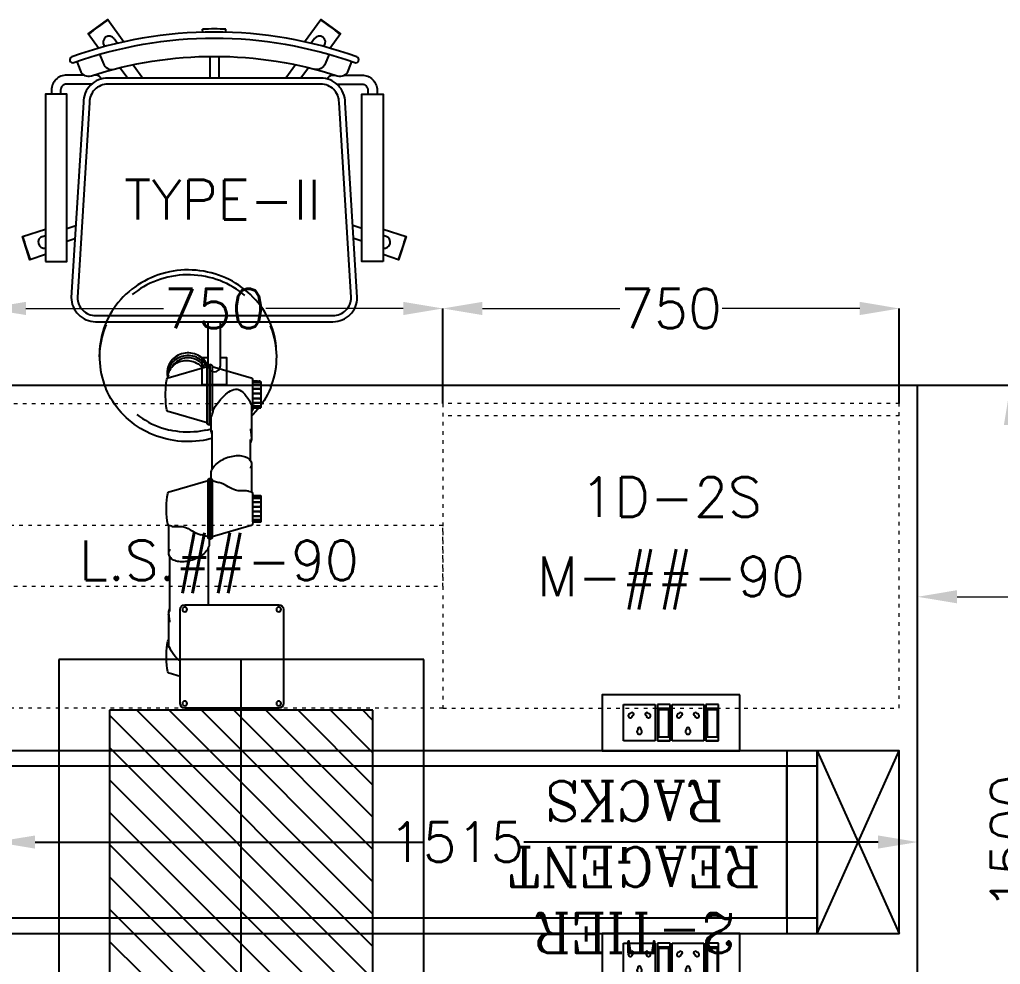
# Model space of a CAD drawing. Extents: x -52083 to 49512, y -145230 to 20224.
# Drawn here: x -37001 to -35389, y -102175 to -100623 of the extents above; entities that cross this region are included whole.
import ezdxf
from ezdxf.enums import TextEntityAlignment as Align

# ---------------------------------------------------------------- set-up
doc = ezdxf.new("R2010")
doc.units = 0
doc.header["$LTSCALE"] = 0.5
doc.header["$MEASUREMENT"] = 0
doc.header["$PDMODE"] = 32
doc.linetypes.add('ACAD_ISO03W100', pattern=[30, 12, -18])
for name, color, linetype, lineweight in [('DIM', 3, 'Continuous', 5), ('ELE-36W LED LIGHT', 210, 'Continuous', 25), ('Sa-Block Text', 7, 'Continuous', 18)]:
    doc.layers.add(name, color=color, linetype=linetype, lineweight=lineweight)
for name, color, linetype in [('ELE 36W LED LIGHT', 6, 'Continuous'), ('GC-2', 22, 'Continuous'), ('GF-1', 21, 'Continuous'), ('PDF_Text', 5, 'Continuous'), ('SA-6MRP', 1, 'Continuous'), ('SA-FUR', 3, 'Continuous')]:
    doc.layers.add(name, color=color, linetype=linetype)
doc.styles.add('PDF Arial', font='arial.ttf')
doc.styles.get("Standard").update_dxf_attribs({"font": 'romans.shx'})
doc.dimstyles.new('Sa-dim', dxfattribs={"dimtxt": 65, "dimasz": 65, "dimexe": 0, "dimexo": 0, "dimtad": 0, "dimdec": 0, "dimdsep": 46, "dimtxsty": 'Standard', "dimcen": 0, "dimclrd": 256, "dimclre": 7, "dimclrt": 1, "dimadec": 0, "dimazin": 0, "dimtfac": 1, "dimtdec": 0, "dimtmove": 0, "dimatfit": 3, "dimfxl": 1, "dimlwd": -1, "dimarcsym": 0})

# ---------------------------------------------------------------- blocks, each defined once
blk = doc.blocks.new('*D1067')
at = {"layer": 'Defpoints', "color": 0}
for p in [(-35525.5, -101571), (-35525.5, -101688.7), (-34025.5, -101688.7)]:
    blk.add_point(p, dxfattribs=at)
at = {"layer": 'DIM', "color": 7, "lineweight": -2}
for p, q in [((-35525.5, -101688.7), (-35525.5, -101571)), ((-34025.5, -101688.7), (-34025.5, -101571))]:
    blk.add_line(p, q, dxfattribs=at)
at = {"layer": 'DIM'}
for p, q in [((-35460.5, -101571), (-34886, -101571)), ((-34090.5, -101571), (-34665, -101571))]:
    blk.add_line(p, q, dxfattribs=at)
for points in [[(-35460.5, -101560.1), (-35460.5, -101581.8), (-35525.5, -101571)], [(-34090.5, -101560.1), (-34090.5, -101581.8), (-34025.5, -101571)]]:
    blk.add_solid(points, dxfattribs=at)
at = {"layer": 'DIM', "color": 1, "insert": (-34775.5, -101571), "char_height": 65, "attachment_point": 5}
blk.add_mtext('1500', dxfattribs=at)
blk = doc.blocks.new('*U95')
at = {"layer": 'SA-FUR', "color": 230, "linetype": 'ACAD_ISO03W100', "lineweight": 13}
blk.add_line((750, 20), (0, 20), dxfattribs=at)
blk.add_lwpolyline([(0, 500), (750, 500), (750, 0), (0, 0)], close=True, dxfattribs=at)
at = {"layer": 'SA-FUR', "color": 7}
for tag, p in [('TAG', (375, 316.2)), ('TAG-2', (375, 185.8))]:
    blk.add_attdef(tag, text='', height=65, rotation=180, dxfattribs=at).set_placement(p, align=Align.CENTER)
blk = doc.blocks.new('*D1072')
at = {"color": 7, "lineweight": -2}
for p, q in [((-35525.5, -101223.7), (-35372.9, -101223.7)), ((-35525.5, -102723.7), (-35372.9, -102723.7))]:
    blk.add_line(p, q, dxfattribs=at)
for p, q in [((-35372.9, -101288.7), (-35372.9, -101863.2)), ((-35372.9, -102658.7), (-35372.9, -102084.2))]:
    blk.add_line(p, q)
for points in [[(-35383.7, -101288.7), (-35362, -101288.7), (-35372.9, -101223.7)], [(-35383.7, -102658.7), (-35362, -102658.7), (-35372.9, -102723.7)]]:
    blk.add_solid(points)
at = {"layer": 'Defpoints', "color": 0}
for p in [(-35525.5, -101223.7), (-35372.9, -101223.7), (-35525.5, -102723.7)]:
    blk.add_point(p, dxfattribs=at)
at = {"color": 1, "insert": (-35372.9, -101973.7), "char_height": 65, "attachment_point": 5, "rotation": 90}
blk.add_mtext('1500', dxfattribs=at)
blk = doc.blocks.new('A$Ca55ee631')
at = {"layer": 'SA-FUR', "color": 1}
for p, q in [((0, 0), (135, 300)), ((0, 300), (135, 0))]:
    blk.add_line(p, q, dxfattribs=at)
blk.add_lwpolyline([(0, 0), (135, 0), (135, 300), (0, 300)], close=True, dxfattribs=at)
blk = doc.blocks.new('*U112')
at = {"color": 3}
blk.add_lwpolyline([(-750, -150), (-700, -150), (-700, 150), (-750, 150)], close=True, dxfattribs=at)
at = {"color": 1}
blk.add_lwpolyline([(-750, 125), (-700, 125), (-700, -125), (-750, -125)], close=True, dxfattribs=at)
blk = doc.blocks.new('*D1073')
for p, q in [((-36975.5, -101973.7), (-36393.5, -101973.7)), ((-35590.5, -101973.7), (-36172.5, -101973.7))]:
    blk.add_line(p, q)
for points in [[(-36975.5, -101962.9), (-36975.5, -101984.5), (-37040.5, -101973.7)], [(-35590.5, -101962.9), (-35590.5, -101984.5), (-35525.5, -101973.7)]]:
    blk.add_solid(points)
at = {"layer": 'Defpoints', "color": 0}
for p in [(-37040.5, -101973.7), (-37040.5, -101973.7), (-35525.5, -101973.7)]:
    blk.add_point(p, dxfattribs=at)
at = {"color": 1, "insert": (-36283, -101973.7), "char_height": 65, "attachment_point": 5}
blk.add_mtext('1515', dxfattribs=at)
blk = doc.blocks.new('*D1074')
at = {"layer": 'Defpoints', "color": 0}
for p in [(-36305.5, -101097.6), (-36305.5, -101253.7), (-35555.5, -101253.7)]:
    blk.add_point(p, dxfattribs=at)
at = {"layer": 'DIM', "color": 7, "lineweight": -2}
for p, q in [((-36305.5, -101253.7), (-36305.5, -101097.6)), ((-35555.5, -101253.7), (-35555.5, -101097.6))]:
    blk.add_line(p, q, dxfattribs=at)
at = {"layer": 'DIM'}
for p, q in [((-36240.5, -101097.6), (-36014.7, -101097.6)), ((-35620.5, -101097.6), (-35846.3, -101097.6))]:
    blk.add_line(p, q, dxfattribs=at)
for points in [[(-36240.5, -101086.7), (-36240.5, -101108.4), (-36305.5, -101097.6)], [(-35620.5, -101086.7), (-35620.5, -101108.4), (-35555.5, -101097.6)]]:
    blk.add_solid(points, dxfattribs=at)
at = {"layer": 'DIM', "color": 1, "insert": (-35930.5, -101097.6), "char_height": 65, "attachment_point": 5}
blk.add_mtext('750', dxfattribs=at)
blk = doc.blocks.new('PCH-7022')
at = {"layer": 'GC-2', "color": 30, "ltscale": 10}
for p, q in [((-18.7, 254.1), (-19.1, 259.1)), ((18.7, 254.1), (19.1, 259.1)), ((-164.5, 243.5), (-159, 235.9)), ((164.5, 243.5), (159, 235.9)), ((-180.7, 231.7), (-179.9, 230.6)), ((180.7, 231.7), (179.9, 230.6)), ((-7.5, 214.3), (-7.5, 178.7)), ((7.5, 214.3), (7.5, 178.7)), ((-154.6, 195.8), (-142.2, 178.7)), ((-133.4, 200.6), (-117.5, 178.7)), ((133.4, 200.6), (117.5, 178.7)), ((154.6, 195.8), (142.2, 178.7)), ((-242.5, -68.3), (-227.6, -63.4)), ((242.5, -68.3), (227.6, -63.4)), ((-282.4, -81.2), (-277.5, -79.7)), ((282.4, -81.2), (277.5, -79.7)), ((-242.5, -89.3), (-229, -84.9)), ((242.5, -89.3), (229, -84.9)), ((-10, -293.7), (-10, -221.3)), ((10, -293.7), (10, -221.3))]:
    blk.add_line(p, q, dxfattribs=at)
for points in [[(-190.2, 227.7), (-207.2, 251.2), (-174.8, 274.7), (-148.4, 238.3)], [(148.4, 238.3), (174.8, 274.7), (207.2, 251.2), (190.2, 227.7)], [(-277.5, -111.2), (-302.9, -119.5), (-315.3, -81.4), (-277.5, -69.1)], [(277.5, -69.1), (315.3, -81.4), (302.9, -119.5), (277.5, -111.2)], [(10, -280), (20, -280), (20, -325), (-20, -325), (-20, -280), (-10, -280)]]:
    blk.add_lwpolyline(points, dxfattribs=at)
for points in [[(19.1, 259.1, 0.013665), (-19.1, 259.1)], [(-225.9, 205.9), (-220.6, 191.5, 0.403288), (-201.9, 182.4), (-201.9, 182.4, -0.158526), (201.9, 182.4), (201.9, 182.4, 0.403288), (220.6, 191.5), (225.9, 205.9)], [(-193.1, 216.5, 0.029136), (-192.6, 216.6)], [(-188.5, 217.8), (-182.3, 202.3, 0.378791), (-164.6, 193.3)], [(188.5, 217.8), (182.3, 202.3), (182.3, 202.3, -0.378791), (164.6, 193.3)], [(192.6, 216.6, 0.029136), (193.1, 216.5, 0.029136)], [(-214.2, 183.7), (-242.5, 183.7, 0.414214), (-267.5, 158.7), (-267.5, 152.3)], [(-185.7, 177.3, 0.311343), (-195, 183.7), (-197.6, 183.7)], [(185.7, 177.3, -0.311343), (195, 183.7), (197.6, 183.7)], [(214.2, 183.7), (242.5, 183.7, -0.414214), (267.5, 158.7), (267.5, 152.3)], [(-201.5, 168.7), (-242.5, 168.7, 0.414214), (-252.5, 158.7), (-252.5, 152.3)], [(201.5, 168.7), (242.5, 168.7, -0.414214), (252.5, 158.7), (252.5, 152.3)]]:
    blk.add_lwpolyline(points, format="xyb", dxfattribs=at)
for points in [[(-234.1, 213.6), (-234.1, 213.6, 0.416344), (-237.1, 207.2, 0.412086), (-230.7, 204.2), (-230.7, 204.2, -0.174031), (230.7, 204.2), (230.7, 204.2, 0.412086), (237.1, 207.2), (237.1, 207.2, 0.416344), (234.1, 213.6), (234.1, 213.6, 0.174031)], [(-195, -221.3), (195, -221.3, 0.414214), (235, -181.3), (215, 138.7, 0.414214), (175, 178.7), (-175, 178.7, 0.414214), (-215, 138.7), (-235, -181.3, 0.414214)], [(-195, -211.3), (195, -211.3, 0.414214), (225, -181.3), (205, 138.7, 0.414214), (175, 168.7), (-175, 168.7, 0.414214), (-205, 138.7), (-225, -181.3, 0.414214)]]:
    blk.add_lwpolyline(points, format="xyb", close=True, dxfattribs=at)
for points in [[(-237.1, 207.2), (-237.1, 207.2)], [(-277.5, -122.7), (-242.5, -122.7), (-242.5, 152.3), (-277.5, 152.3)], [(277.5, -122.7), (242.5, -122.7), (242.5, 152.3), (277.5, 152.3)]]:
    blk.add_lwpolyline(points, close=True, dxfattribs=at)
for centre, radius, start, end in [((0, 0), 325, 122.4719, 129.5281), ((0, 0), 325, 50.4719, 57.5281), ((-172.6, 237.6), 10, 36, 216), ((172.6, 237.6), 10, 324, 144), ((0, 0), 325, 194.4719, 201.5281), ((-279.3, -90.7), 10, 108, 280.2877), ((279.3, -90.7), 10, 259.7123, 72), ((0, 0), 325, 338.4719, 345.5281), ((0, -293.7), 10, 180, 0), ((0, 0), 325, 266.4719, 273.5281)]:
    blk.add_arc(centre, radius, start, end, dxfattribs=at)
at = {"layer": 'PDF_Text', "insert": (13.6, -21), "char_height": 65, "width": 310.353, "attachment_point": 5}
blk.add_mtext('{\\C1;TYPE-II}', dxfattribs=at)
blk = doc.blocks.new('*U133')
at = {"ltscale": 300}
for p, q in [((-78.1, 29.8), (-78.1, -29.8)), ((-78.1, 29.8), (-78.1, -29.8)), ((-57.3, 29.8), (-78.1, 29.8)), ((-78.1, 29.8), (-57.3, 29.8)), ((-76.3, 23.3), (-76.3, -23.3)), ((-59.1, 23.3), (-76.3, 23.3)), ((-59.1, -23.3), (-59.1, 23.3)), ((-57.3, -29.8), (-57.3, 29.8)), ((-53.9, 29.8), (-1.7, 29.8)), ((-53.9, -29.8), (-53.9, 29.8)), ((-1.7, 29.8), (-1.7, -29.8)), ((1.7, 29.8), (1.7, -29.8)), ((1.7, 29.8), (1.7, -29.8)), ((22.5, 29.8), (1.7, 29.8)), ((1.7, 29.8), (22.5, 29.8)), ((3.5, 23.3), (3.5, -23.3)), ((20.7, 23.3), (3.5, 23.3)), ((20.7, -23.3), (20.7, 23.3)), ((22.5, -29.8), (22.5, 29.8)), ((25.9, -29.8), (25.9, 29.8)), ((25.9, 29.8), (78.1, 29.8)), ((78.1, 29.8), (78.1, -29.8)), ((-78.1, -29.8), (-57.3, -29.8)), ((-76.3, -21.2), (-59.1, -21.2)), ((-76.3, -23.3), (-59.1, -23.3)), ((-1.7, -29.8), (-53.9, -29.8)), ((1.7, -29.8), (22.5, -29.8)), ((3.5, -21.2), (20.7, -21.2)), ((3.5, -23.3), (20.7, -23.3)), ((78.1, -29.8), (25.9, -29.8))]:
    blk.add_line(p, q, dxfattribs=at)
blk.add_lwpolyline([(-113, -46), (113, -46), (113, 46), (-113, 46)], close=True, dxfattribs=at)
for centre, radius, start, end in [((-27.8, 14.7), 4.06, 307.1584, 232.8416), ((52, 14.7), 4.06, 307.1584, 232.8416), ((-27.8, 10.6), 2.59, 161.4031, 18.5969), ((52, 10.6), 2.59, 161.4031, 18.5969), ((-42.7, -11.6), 3.5, 5.2689, 272.51), ((-39.9, -14), 2.82, 202.6838, 75.0951), ((-15.7, -14), 2.82, 104.9049, 337.3162), ((-12.9, -11.6), 3.5, 267.49, 174.7311), ((37.1, -11.6), 3.5, 5.2689, 272.51), ((39.9, -14), 2.82, 202.6838, 75.0951), ((64.1, -14), 2.82, 104.9049, 337.3162), ((66.9, -11.6), 3.5, 267.49, 174.7311)]:
    blk.add_arc(centre, radius, start, end, dxfattribs=at)
at = {"layer": 'Sa-Block Text', "flags": 1}
for tag, p in [('PROJECTNAME', (102.4, 776)), ('FLOOR', (102.4, 686.5)), ('LABNAME', (102.4, 577)), ('ITEMNO:', (102.4, 479.7))]:
    blk.add_attdef(tag, text='', height=65, dxfattribs=at).set_placement(p, align=Align.MIDDLE_CENTER)
at = {"layer": 'Sa-Block Text'}
blk.add_attdef('CATALOGUE', text='', height=65, dxfattribs=at).set_placement((102.4, 360.5), align=Align.MIDDLE_CENTER)
blk = doc.blocks.new('*U92')
at = {"layer": 'SA-FUR', "color": 230, "linetype": 'ACAD_ISO03W100', "lineweight": 13}
for points in [[(750, 500), (0, 500), (0, 0), (750, 0)], [(750, 200), (0, 200), (0, 300), (750, 300)]]:
    blk.add_lwpolyline(points, close=True, dxfattribs=at)
at = {"layer": 'SA-FUR', "color": 7}
blk.add_attdef('TAG-2', text='', height=65, dxfattribs=at).set_placement((382.1, 224.8), align=Align.CENTER)
blk = doc.blocks.new('Spot Extractor')
at = {"color": 30}
for p, q in [((217.4, 576.8), (217.4, 580.4)), ((35.9, 564.8), (35.9, 464.6)), ((36.7, 499.9), (36.7, 564.8)), ((36.7, 501.7), (36.7, 564.8)), ((32.1, 561.1), (-31.9, 542.2)), ((32.1, 561.1), (32.1, 488.8)), ((104.5, 542.2), (40.4, 561.1)), ((40.4, 468.3), (40.4, 561.1)), ((105.7, 546.4), (105.7, 550.9)), ((-47.7, 535.6), (-47.7, 535.1)), ((-47.7, 535.1), (-47.7, 527.2)), ((-34.6, 535.8), (-47.2, 535.4)), ((-46.7, 536.7), (-46.6, 536.7)), ((-46.6, 535.2), (-46.7, 535.2)), ((-46.7, 535.2), (-46.7, 535.1)), ((-46.7, 535.1), (-42.4, 535.2)), ((-46.7, 535.2), (-42.4, 535.2)), ((-46.7, 535.1), (-46.7, 535.1)), ((-46.7, 535.1), (-46.6, 535.1)), ((-37.2, 537), (-46.6, 536.7)), ((-46.6, 536.7), (-44.7, 536.8)), ((-42.4, 535.2), (-46.6, 535.1)), ((-34.5, 537), (-46.5, 536.7)), ((-34.5, 537), (-42.4, 536.8)), ((-42.4, 536.8), (-34.5, 537)), ((-42.4, 535.2), (-34.5, 535.5)), ((-34.5, 535.4), (-42.4, 535.2)), ((-37.2, 537), (-34.5, 537)), ((-34.6, 492.7), (-34.5, 537)), ((104.1, 545.8), (104, 545.5)), ((104.6, 545.9), (104.1, 545.9)), ((105.3, 545.1), (105.3, 544.7)), ((105.3, 544.7), (105.3, 541.8)), ((-47.7, 527.2), (-47.7, 519.8)), ((-47.7, 519.8), (-47.7, 505)), ((-46.7, 530.9), (-46.7, 530.8)), ((-46.6, 530.9), (-46.7, 530.9)), ((-42.4, 530.9), (-46.7, 530.8)), ((-46.7, 530.9), (-42.4, 530.9)), ((-46.7, 530.8), (-46.7, 530.7)), ((-46.7, 530.7), (-46.6, 530.7)), ((-46.6, 524.4), (-46.7, 524.4)), ((-46.7, 524.4), (-46.7, 524.3)), ((-46.7, 524.4), (-42.4, 524.3)), ((-46.7, 524.3), (-46.7, 524.2)), ((-46.7, 524.2), (-46.6, 524.2)), ((-46.6, 516.6), (-46.7, 516.6)), ((-46.7, 516.6), (-46.7, 516.4)), ((-46.7, 516.6), (-42.4, 516.5)), ((-42.4, 516.5), (-46.7, 516.4)), ((-46.7, 516.4), (-46.7, 516.3)), ((-46.7, 516.3), (-46.6, 516.3)), ((-46.6, 530.7), (-42.4, 530.9)), ((-46.6, 530.9), (-42.4, 530.9)), ((-46.6, 524.4), (-42.4, 524.3)), ((-46.6, 524.2), (-42.4, 524.3)), ((-46.6, 516.6), (-42.4, 516.5)), ((-46.6, 516.3), (-42.4, 516.5)), ((-42.4, 530.9), (-34.5, 531.2)), ((-34.5, 530.9), (-42.4, 530.9)), ((-42.4, 530.9), (-42.4, 530.9)), ((-42.4, 524.3), (-34.5, 524.6)), ((-34.5, 524.2), (-42.4, 524.3)), ((-42.4, 524.3), (-42.4, 524.3)), ((-42.4, 516.5), (-34.5, 516.7)), ((-34.5, 516.3), (-42.4, 516.5)), ((-42.4, 516.5), (-42.4, 516.5)), ((108.6, 511.7), (108.6, 517.7)), ((-47.7, 505), (-47.7, 493.8)), ((-46.6, 508.5), (-46.7, 508.5)), ((-46.7, 508.5), (-46.7, 508.4)), ((-46.7, 508.4), (-46.7, 508.3)), ((-46.7, 508.3), (-42.4, 508.4)), ((-46.7, 508.3), (-46.6, 508.3)), ((-46.6, 501.3), (-46.7, 501.3)), ((-46.7, 501.3), (-46.7, 501.2)), ((-46.7, 501.2), (-46.7, 501.1)), ((-42.4, 501.1), (-46.7, 501.2)), ((-46.7, 501.1), (-46.6, 501.1)), ((-46.7, 501.1), (-42.4, 501.1)), ((-46.6, 508.5), (-42.4, 508.4)), ((-46.6, 508.3), (-42.4, 508.4)), ((-46.6, 501.3), (-42.4, 501.1)), ((-46.6, 501.1), (-42.4, 501.1)), ((-42.4, 508.4), (-34.5, 508.5)), ((-34.5, 508.1), (-42.4, 508.4)), ((-42.4, 508.4), (-42.4, 508.4)), ((-42.4, 501.1), (-34.5, 501.2)), ((-34.5, 500.8), (-42.4, 501.1)), ((-42.4, 501.1), (-42.4, 501.1)), ((36.7, 470.5), (36.7, 501.7)), ((36.7, 464.6), (36.7, 499.9)), ((-47.5, 495.2), (-47.6, 495.2)), ((-47.4, 495.2), (-34.6, 494.9)), ((-46.6, 495.9), (-46.7, 495.9)), ((-46.7, 495.9), (-46.7, 495.8)), ((-46.7, 495.8), (-46.7, 495.8)), ((-46.7, 495.8), (-46.6, 495.7)), ((-46.7, 495.8), (-42.4, 495.7)), ((-46.6, 493), (-46.7, 493)), ((-46.7, 493), (-46.7, 493)), ((-46.7, 493), (-46.7, 493)), ((-46.7, 493), (-46.6, 493)), ((-42.4, 492.9), (-46.7, 493)), ((-46.7, 493), (-42.4, 492.9)), ((-46.6, 495.9), (-42.4, 495.7)), ((-46.6, 495.7), (-42.4, 495.7)), ((-46.6, 493), (-42.4, 492.9)), ((-46.6, 493), (-42.4, 492.9)), ((-46.5, 492.9), (-34.6, 492.6)), ((-34.5, 495.4), (-42.4, 495.7)), ((-42.4, 495.7), (-34.5, 495.6)), ((-42.4, 495.7), (-42.4, 495.7)), ((-42.4, 492.9), (-34.6, 492.7)), ((-34.6, 492.6), (-42.4, 492.9)), ((-32.8, 458.2), (-32.8, 498.7)), ((-32, 499.1), (-31.9, 499)), ((-31.4, 498.9), (-31.9, 499)), ((40.4, 468.3), (104.5, 487.1)), ((34, 457), (34, 474.5)), ((-32.8, 451.3), (-32.8, 458.2)), ((-32.8, 445.8), (-32.8, 451.3)), ((-32.2, 451.1), (-32, 452.1)), ((-31.9, 452), (-32, 451)), ((32, 392.5), (32, 455.7)), ((-32.4, 446.8), (-32.4, 442.3)), ((-32.4, 442.3), (-32.4, 442.7)), ((-30.5, 441.1), (-30.5, 406.4)), ((-32.8, 393.3), (-32.8, 396.3)), ((-32.8, 354.5), (-32.8, 393.3)), ((-32.4, 399.8), (-32.4, 396.9)), ((-32.1, 397), (-32, 397.2)), ((-32, 397), (-32.1, 397)), ((32.1, 373.8), (21, 370.5)), ((32.1, 373.8), (32.1, 281.1)), ((34, 377), (34, 385.1)), ((35.1, 367.2), (35.1, 377.5)), ((35.9, 377.5), (35.9, 287.7)), ((102.9, 355), (38.9, 373.8)), ((38.9, 281.1), (38.9, 373.8)), ((-27.3, 356.3), (-31.9, 355)), ((35.1, 277.3), (35.1, 367.2)), ((-47.7, 348.3), (-47.7, 345.9)), ((-47.7, 345.9), (-47.7, 340.7)), ((-47.7, 340.7), (-47.7, 326.7)), ((-34.6, 348.9), (-47.1, 348.6)), ((-46.7, 348.4), (-42.4, 348.5)), ((-46.7, 348.4), (-42.4, 348.5)), ((-46.6, 348.4), (-46.7, 348.4)), ((-46.7, 348.4), (-46.7, 348.4)), ((-46.7, 348.4), (-46.7, 348.4)), ((-46.7, 348.4), (-46.6, 348.4)), ((-46.7, 344.6), (-46.7, 344.5)), ((-46.6, 344.6), (-46.7, 344.6)), ((-42.4, 344.6), (-46.7, 344.5)), ((-46.7, 344.6), (-42.4, 344.6)), ((-46.7, 344.5), (-46.7, 344.5)), ((-46.7, 344.5), (-46.6, 344.5)), ((-46.6, 338.5), (-46.7, 338.5)), ((-46.7, 338.5), (-46.7, 338.4)), ((-46.7, 338.5), (-42.4, 338.4)), ((-42.4, 348.5), (-46.6, 348.4)), ((-46.6, 344.5), (-42.4, 344.6)), ((-46.6, 344.6), (-42.4, 344.6)), ((-46.6, 338.5), (-42.4, 338.4)), ((-46.6, 338.3), (-42.4, 338.4)), ((-34.6, 349.8), (-46.5, 349.4)), ((-42.4, 348.5), (-34.5, 348.8)), ((-34.5, 348.6), (-42.4, 348.5)), ((-42.4, 348.5), (-42.4, 348.5)), ((-42.4, 344.6), (-34.5, 344.9)), ((-34.5, 344.7), (-42.4, 344.6)), ((-42.4, 344.6), (-42.4, 344.6)), ((-42.4, 338.4), (-34.5, 338.7)), ((-34.5, 338.3), (-42.4, 338.4)), ((-42.4, 338.4), (-42.4, 338.4)), ((-34.5, 305.8), (-34.6, 349.8)), ((-47.7, 326.7), (-47.7, 318.8)), ((-46.7, 338.4), (-46.7, 338.3)), ((-46.7, 338.3), (-46.6, 338.3)), ((-46.6, 330.8), (-46.7, 330.8)), ((-46.7, 330.8), (-46.7, 330.7)), ((-46.7, 330.8), (-42.4, 330.7)), ((-46.7, 330.7), (-46.7, 330.6)), ((-42.4, 330.7), (-46.7, 330.7)), ((-46.7, 330.6), (-46.6, 330.6)), ((-46.6, 322.7), (-46.7, 322.7)), ((-46.7, 322.7), (-46.7, 322.6)), ((-46.7, 322.6), (-46.7, 322.5)), ((-46.7, 322.5), (-42.4, 322.6)), ((-46.7, 322.5), (-46.6, 322.5)), ((-46.6, 330.8), (-42.4, 330.7)), ((-46.6, 330.6), (-42.4, 330.7)), ((-46.6, 322.7), (-42.4, 322.6)), ((-46.6, 322.5), (-42.4, 322.6)), ((-42.4, 330.7), (-34.5, 331)), ((-34.5, 330.6), (-42.4, 330.7)), ((-42.4, 330.7), (-42.4, 330.7)), ((-42.4, 322.6), (-34.5, 322.8)), ((-34.5, 322.3), (-42.4, 322.6)), ((-42.4, 322.6), (-42.4, 322.6)), ((107.1, 324.4), (107.1, 330.4)), ((-47.7, 318.8), (-47.7, 308.3)), ((-47.7, 308.3), (-47.7, 306.4)), ((-47.7, 306.4), (-47.7, 306.4)), ((-47.5, 308.7), (-34.6, 308.3)), ((-46.6, 315.3), (-46.7, 315.3)), ((-46.7, 315.3), (-46.7, 315.2)), ((-46.7, 315.2), (-46.7, 315.1)), ((-42.4, 315.1), (-46.7, 315.2)), ((-46.7, 315.1), (-46.6, 315.1)), ((-46.7, 315.1), (-42.4, 315.1)), ((-46.6, 309.4), (-46.7, 309.5)), ((-46.7, 309.5), (-46.7, 309.4)), ((-46.7, 309.4), (-46.7, 309.3)), ((-46.7, 309.3), (-46.6, 309.3)), ((-46.7, 309.3), (-42.4, 309.3)), ((-46.6, 315.3), (-42.4, 315.1)), ((-46.6, 315.1), (-42.4, 315.1)), ((-46.6, 309.4), (-42.4, 309.3)), ((-46.6, 309.3), (-42.4, 309.3)), ((-42.4, 315.1), (-34.5, 315.2)), ((-34.5, 314.8), (-42.4, 315.1)), ((-42.4, 315.1), (-42.4, 315.1)), ((-42.4, 309.3), (-42.4, 309.3)), ((-42.4, 309.3), (-34.5, 309.2)), ((-34.5, 309), (-42.4, 309.3)), ((-46.9, 305.9), (-34.5, 305.6)), ((-46.6, 306.1), (-46.7, 306.1)), ((-46.7, 306.1), (-46.7, 306)), ((-46.7, 306), (-46.7, 306)), ((-46.7, 306), (-46.6, 306)), ((-42.4, 305.9), (-46.7, 306)), ((-46.7, 306), (-42.4, 305.9)), ((-46.7, 305.5), (-34.5, 305.2)), ((-46.6, 306.1), (-42.4, 305.9)), ((-46.6, 306), (-42.4, 305.9)), ((-42.4, 305.9), (-34.5, 305.8)), ((-34.5, 305.7), (-42.4, 305.9)), ((-42.4, 305.9), (-42.4, 305.9)), ((-31.9, 299.9), (32.1, 281.1)), ((98.3, 298.5), (102.9, 299.9)), ((103.8, 300.3), (103.8, 261.5)), ((35.9, 287.7), (35.9, 277.3)), ((37, 277.9), (37, 269.7)), ((38.9, 281.1), (50, 284.3)), ((39, 262.4), (39, 169.8)), ((103.4, 255), (103.4, 257.9)), ((103.8, 261.5), (103.8, 258.5)), ((101.5, 158.5), (101.5, 248.4)), ((103.1, 257.8), (103, 257.6)), ((103, 257.8), (103.1, 257.8)), ((-84.9, 162.1), (-84.9, 7.7)), ((77.2, 169.8), (-77.2, 169.8)), ((84.9, 7.7), (84.9, 162.1)), ((102.9, 147.6), (103, 148.6)), ((103.2, 148.6), (103, 147.5)), ((103.4, 152.8), (103.4, 157.4)), ((103.4, 157.4), (103.4, 157)), ((103.8, 153.8), (103.8, 148.4)), ((103.8, 148.4), (103.8, 141.5)), ((103.8, 141.5), (103.8, 100.9)), ((102.4, 100.7), (102.9, 100.6)), ((103, 100.5), (102.9, 100.6)), ((107.1, 81.9), (107.1, 87.9)), ((84.9, 52), (102.9, 57.3)), ((-77.2, 0), (77.2, 0))]:
    blk.add_line(p, q, dxfattribs=at)
at = {"color": 30, "flags": 128}
for points in [[(-73.2, 593.4), (-72.5, 599.4), (-71.5, 605.3), (-70.2, 611.2), (-68.7, 617.1), (-66.9, 622.8), (-64.8, 628.5), (-62.5, 634.1), (-59.9, 639.6), (-57.1, 645), (-54.1, 650.3), (-50.8, 655.5), (-47.3, 660.5), (-43.5, 665.3), (-39.6, 670), (-35.4, 674.5), (-31, 678.9), (-26.5, 683), (-21.7, 687), (-16.8, 690.8), (-11.7, 694.3), (-6.4, 697.7), (-1.1, 700.8), (4.5, 703.7), (10.1, 706.4), (15.9, 708.8), (21.8, 711), (27.7, 713), (33.8, 714.7), (39.9, 716.1), (46.1, 717.3), (52.3, 718.2), (58.6, 718.9), (64.9, 719.3), (71.2, 719.5), (77.5, 719.4), (83.8, 719), (90.1, 718.4), (96.3, 717.5), (102.5, 716.3), (108.7, 714.9), (114.7, 713.3), (120.7, 711.4), (126.6, 709.2), (132.4, 706.8), (138.1, 704.2), (143.6, 701.3), (149, 698.3), (154.3, 694.9), (159.4, 691.4), (164.4, 687.7), (169.2, 683.8), (173.8, 679.6), (178.2, 675.3), (182.4, 670.8), (186.4, 666.2), (190.2, 661.3), (193.7, 656.4), (197, 651.2), (200.1, 646), (203, 640.6), (205.6, 635.1), (208, 629.5), (210.1, 623.8), (211.9, 618.1), (213.5, 612.2), (214.8, 606.3), (215.8, 600.4), (216.6, 594.4), (217.1, 588.4), (217.3, 582.4), (217.4, 580.4)], [(-21.5, 677.8), (-17.6, 680.9), (-12.8, 684.6), (-7.7, 688), (-2.5, 691.2), (2.8, 694.2), (8.3, 697), (13.9, 699.6), (19.6, 701.9), (25.4, 703.9), (31.3, 705.8), (37.3, 707.3), (43.3, 708.7), (49.4, 709.7), (55.6, 710.5), (61.7, 711.1), (67.9, 711.4), (74.1, 711.4), (80.3, 711.2), (86.5, 710.7), (92.7, 709.9), (98.8, 708.9), (104.8, 707.7), (110.8, 706.2), (116.7, 704.4), (122.6, 702.4), (128.3, 700.1), (133.9, 697.6), (139.4, 694.9), (144.8, 692), (150, 688.8), (155.1, 685.4), (160, 681.8), (163.4, 679.1)], [(206.6, 629.3), (208, 626), (210.1, 620.3), (211.9, 614.6), (213.5, 608.7), (214.8, 602.8), (215.8, 596.9), (216.6, 590.9), (217.1, 584.9), (217.3, 578.9), (217.3, 572.8), (217, 566.8), (216.4, 560.8), (215.5, 554.8), (214.4, 548.9), (213, 543), (211.3, 537.2), (209.4, 531.5), (207.2, 525.8), (206.6, 524.4)], [(-73.2, 589.8), (-72.5, 595.8), (-71.5, 601.8), (-70.2, 607.7), (-68.7, 613.5), (-66.9, 619.3), (-64.8, 625), (-63.7, 627.7)], [(-64.2, 527), (-65.5, 530.5), (-67.5, 536.2), (-69.2, 542), (-70.6, 547.9), (-71.8, 553.8), (-72.7, 559.8), (-73.4, 565.8), (-73.7, 571.8), (-73.8, 577.8), (-73.6, 583.8), (-73.2, 589.8)], [(40, 562.8), (41, 564.9), (42.4, 567.5), (44.1, 569.9), (46.1, 572.2), (48.2, 574.3), (50.5, 576.2), (53, 578), (55.7, 579.4), (58.4, 580.7), (61.3, 581.7), (64.3, 582.5), (67.3, 583), (70.4, 583.3), (73.4, 583.3), (76.5, 583), (79.5, 582.4), (82.5, 581.7), (85.3, 580.6), (88.1, 579.3), (90.7, 577.8), (93.2, 576.1), (95.5, 574.1), (97.6, 572), (99.5, 569.7), (101.2, 567.2), (102.7, 564.7), (103.9, 562), (104.8, 559.2), (105.5, 556.3), (105.9, 553.4), (106, 550.4), (105.9, 547.5), (105.7, 546.3)], [(40.1, 562.6), (41.2, 565.1), (42.7, 567.7), (44.4, 570.1), (46.3, 572.3), (48.4, 574.4), (50.7, 576.3), (53.2, 578.1), (53.2, 578.1)], [(40.1, 562.6), (41.1, 564.8), (42.5, 567.4), (44.2, 569.8), (46.1, 572.1), (48.2, 574.2), (50.4, 576.2), (52.9, 577.9), (53.1, 578)], [(41.4, 560.8), (42.5, 562.8), (44.2, 565.3), (46.1, 567.6), (48.2, 569.7), (50.4, 571.6), (52.9, 573.3), (55.5, 574.8), (58.2, 576.1), (61.1, 577.2), (64, 577.9), (67, 578.5), (70, 578.8), (73.1, 578.8), (76.1, 578.5), (79.1, 578), (82.1, 577.3), (84.9, 576.3), (87.7, 575), (90.3, 573.5), (92.8, 571.8), (95.1, 569.9), (97.2, 567.8), (99.1, 565.6), (100.8, 563.2), (102.3, 560.6), (103.5, 557.9), (104.4, 555.2), (105.1, 552.3), (105.6, 549.4), (105.7, 546.5), (105.6, 543.6), (105.4, 541.8)], [(45.1, 559.7), (45.7, 560.8), (47.3, 563.1), (49, 565.2), (51, 567.2), (53.2, 569), (55.5, 570.6), (58, 571.9), (60.6, 573.1), (63.3, 574), (66.1, 574.6), (68.9, 575), (71.8, 575.1), (74.7, 575), (77.5, 574.6), (80.3, 573.9), (83, 573), (85.6, 571.9), (88.1, 570.5), (90.4, 568.9), (92.6, 567.1), (94.5, 565.2), (96.3, 563), (97.6, 561.1)], [(99.4, 558.6), (98.5, 559.9), (96.7, 561.9), (94.8, 563.7), (92.7, 565.3), (90.4, 566.7), (88, 567.9), (85.5, 568.9), (82.9, 569.7), (80.1, 570.3), (77.4, 570.6), (74.6, 570.8), (71.7, 570.6), (68.9, 570.3), (66, 569.7), (63.3, 568.9), (60.6, 567.8), (57.9, 566.6), (55.4, 565.1), (53, 563.5), (50.7, 561.7), (48.6, 559.7), (47.9, 558.9)], [(90.3, 578.1), (92.8, 576.4), (95.1, 574.5), (97.2, 572.4), (99.1, 570.1), (100.8, 567.7), (102.3, 565.2), (103.5, 562.5), (104.4, 559.7), (105.1, 556.9), (105.6, 554), (105.7, 551.1), (105.7, 550.9)], [(90.3, 578.1), (90.6, 577.9), (93, 576.2), (95.3, 574.3), (97.4, 572.2), (99.3, 569.9), (101, 567.4), (102.4, 564.9), (103.6, 562.2), (104.5, 559.4), (105.2, 556.6), (105.6, 553.7), (105.7, 550.9)], [(104.6, 545.9), (104.4, 547.2), (103.8, 549.9), (102.8, 552.6), (101.7, 555.1), (100.3, 557.5), (99.5, 558.5)], [(-47.5, 536), (-47.6, 535.6), (-47.7, 535.3)], [(-47.5, 533.7), (-47.6, 533), (-47.7, 532.2), (-47.6, 531.9), (-47.5, 531.8)], [(-47.6, 535.3), (-47.5, 535.3), (-47.5, 535.3)], [(-46.5, 536.7), (-46.5, 536.7), (-47.2, 536.4), (-47.5, 536)], [(-47.5, 535.3), (-47.1, 535.4), (-46.5, 535.2), (-46.5, 535.2)], [(-46.5, 535.1), (-46.5, 535), (-47.2, 534.3), (-47.5, 533.7)], [(-47.5, 531.8), (-47.1, 531.5), (-46.5, 531), (-46.5, 530.9)], [(-46.5, 536.7), (-46.5, 536.7), (-46.6, 536.7)], [(-46.6, 536.7), (-46.5, 536.7), (-46.5, 536.7)], [(-46.5, 535.2), (-46.5, 535.2), (-46.6, 535.2)], [(-42.4, 535.2), (-45.5, 535.2), (-46.6, 535.2)], [(-46.6, 535.1), (-46.5, 535.1), (-46.5, 535.1)], [(-42.4, 535.2), (-40.9, 535.3), (-34.5, 535.4)], [(103.8, 545.6), (103.9, 546), (104.1, 545.8)], [(104, 545.5), (103.9, 545.5), (103.9, 545.5), (103.9, 545.5), (103.9, 545.5), (103.9, 545.5), (103.8, 545.6), (103.8, 545.6), (103.8, 545.6)], [(-64.1, 526.9), (-63.5, 525.4), (-61.2, 520.2), (-58.7, 515), (-55.9, 510), (-53, 505), (-49.8, 500.2), (-47.7, 497.3)], [(-47.5, 528.8), (-47.6, 528), (-47.7, 526.9), (-47.6, 526.1), (-47.5, 526)], [(-47.5, 522), (-47.6, 521.2), (-47.7, 519.8), (-47.6, 518.9), (-47.5, 518.6)], [(-46.5, 530.6), (-46.5, 530.6), (-47.2, 529.6), (-47.5, 528.8)], [(-47.5, 526), (-47.1, 525.4), (-46.5, 524.5), (-46.5, 524.5)], [(-46.5, 524.1), (-46.5, 524.1), (-47.2, 522.8), (-47.5, 522)], [(-47.5, 518.6), (-47.1, 517.7), (-46.5, 516.7), (-46.5, 516.7)], [(-46.5, 516.2), (-46.5, 516.2), (-47.2, 514.9), (-47.5, 514.2)], [(-42.4, 524.3), (-43.8, 524.3), (-46.7, 524.3)], [(-46.5, 530.9), (-46.5, 530.9), (-46.6, 530.9)], [(-46.6, 530.7), (-46.5, 530.6), (-46.5, 530.6)], [(-46.5, 524.5), (-46.5, 524.5), (-46.6, 524.4)], [(-46.6, 524.2), (-46.5, 524.1), (-46.5, 524.1)], [(-46.5, 516.7), (-46.5, 516.7), (-46.6, 516.6)], [(-46.6, 516.3), (-46.5, 516.2), (-46.5, 516.2)], [(-42.4, 530.9), (-41, 530.9), (-34.5, 530.9)], [(-42.4, 524.3), (-41, 524.3), (-34.5, 524.2)], [(-42.4, 516.5), (-41, 516.4), (-34.5, 516.3)], [(30.6, 488.9), (29, 492), (27.1, 495.1), (24.4, 499.1), (21.5, 503), (18.3, 506.8), (14, 511.3), (9.5, 515.5), (4.8, 519.2), (2.1, 520.9), (-0.7, 522.3), (-3.6, 523.4), (-6.8, 523.8), (-8.9, 523.7), (-11, 523.2), (-13.5, 522), (-15.9, 520.5), (-18.8, 518), (-21.5, 515.3), (-23.9, 512.3), (-26.3, 508.9), (-28.4, 505.4), (-30.1, 501.9), (-31.3, 499)], [(32, 442.9), (35.5, 442), (41.3, 440.7), (47.2, 439.6), (53.1, 438.8), (59, 438.1), (65, 437.8), (70.9, 437.6), (76.9, 437.7), (82.8, 438), (88.8, 438.6), (94.7, 439.3), (100.5, 440.3), (106.3, 441.6), (112.1, 443), (117.8, 444.7), (123.4, 446.7), (128.9, 448.8), (134.4, 451.1), (139.7, 453.7), (144.9, 456.4), (150, 459.4), (155, 462.6), (159.8, 465.9), (164.4, 469.5), (169, 473.2), (173.3, 477.1), (177.5, 481.1), (181.5, 485.3), (185.3, 489.7), (189, 494.2), (192.4, 498.9), (195.6, 503.7), (198.7, 508.6), (201.5, 513.6), (204.1, 518.7), (206.4, 523.9), (206.6, 524.4)], [(-47.5, 514.2), (-47.6, 513.5), (-47.7, 512.2), (-47.6, 511.1), (-47.5, 510.7)], [(-47.5, 506.5), (-47.6, 505.9), (-47.7, 504.7), (-47.6, 503.7), (-47.5, 503.3)], [(-47.5, 499.8), (-47.6, 499.5), (-47.7, 498.7), (-47.6, 497.8), (-47.5, 497.5)], [(-47.5, 510.7), (-47.1, 509.7), (-46.5, 508.6), (-46.5, 508.6)], [(-46.5, 508.2), (-46.5, 508.2), (-47.2, 507), (-47.5, 506.5)], [(-47.5, 503.3), (-47.1, 502.3), (-46.5, 501.4), (-46.5, 501.4)], [(-46.5, 501), (-46.5, 501), (-47.2, 500.2), (-47.5, 499.8)], [(-42.4, 508.4), (-44.5, 508.4), (-46.7, 508.4)], [(-46.5, 508.6), (-46.5, 508.6), (-46.6, 508.5)], [(-46.6, 508.3), (-46.5, 508.2), (-46.5, 508.2)], [(-46.5, 501.4), (-46.5, 501.4), (-46.6, 501.3)], [(-46.6, 501.1), (-46.5, 501), (-46.5, 501)], [(-42.4, 508.4), (-41, 508.4), (-34.5, 508.5)], [(-42.4, 501.1), (-41, 501.1), (-34.5, 501.2)], [(-47.6, 495.2), (-47.7, 494.8), (-47.6, 494.2), (-47.5, 494)], [(-47.5, 493.2), (-47.6, 493.5), (-47.7, 493.6)], [(-47.5, 497.5), (-47.1, 496.6), (-46.5, 495.9), (-46.5, 495.9)], [(-46.5, 495.7), (-46.5, 495.7), (-47.2, 495.3), (-47.5, 495.2)], [(-47.5, 494), (-47.1, 493.4), (-46.5, 493), (-46.5, 493)], [(-46.5, 492.9), (-46.5, 492.9), (-47.2, 493), (-47.5, 493.2)], [(-42.4, 495.7), (-42.9, 495.7), (-46.7, 495.8)], [(-46.5, 495.9), (-46.5, 495.9), (-46.6, 495.9)], [(-46.6, 495.7), (-46.5, 495.7), (-46.5, 495.7)], [(-46.5, 493), (-46.5, 493), (-46.6, 493)], [(-46.6, 493), (-46.5, 492.9), (-46.5, 492.9)], [(-44.3, 492.9), (-42.8, 491), (-39.1, 486.6), (-35.1, 482.3), (-32.8, 480)], [(-42.4, 495.7), (-41, 495.7), (-34.5, 495.6)], [(-42.4, 492.9), (-41, 492.8), (-34.6, 492.7)], [(-32.8, 498.7), (-32.8, 498.9), (-32.7, 499), (-32.5, 499.1), (-32.3, 499.1), (-32.1, 499.1), (-32, 499.1)], [(-31.4, 498.9), (-31.4, 498.9), (-31.3, 498.9), (-31.3, 499), (-31.3, 499)], [(30.6, 488.9), (30.8, 488.7), (31, 488.5), (31.3, 488.4), (31.6, 488.3), (31.8, 488.4), (32, 488.5), (32.1, 488.7), (32.1, 488.8)], [(34, 474.5), (34, 474.5), (33.9, 476.1), (33.6, 477.9), (33, 480), (32.3, 482.3), (31.8, 483.8), (31.3, 485.3), (30.8, 487.2), (30.7, 488.2)], [(155.7, 482.3), (151.6, 479.1), (146.8, 475.8), (141.9, 472.6), (136.8, 469.7), (131.6, 466.9), (126.2, 464.5), (120.7, 462.2), (115.2, 460.2), (109.5, 458.4), (103.8, 456.9), (101.3, 456.3)], [(-32, 452.1), (-31.9, 453.5), (-31.6, 456.2), (-31.4, 458.6)], [(-31.3, 458.7), (-31.4, 456.2), (-31.7, 453.5), (-31.9, 452)], [(32, 449.6), (32.8, 451.2), (33.4, 453.1), (33.8, 455), (34, 456.7), (34, 457)], [(42.6, 456.2), (39.1, 457.1), (34, 458.4)], [(42.6, 456.3), (45.4, 455.7), (51.1, 454.7), (56.8, 453.9), (62.5, 453.4), (68.3, 453.1), (74.1, 453.1), (79.8, 453.3), (85.6, 453.8), (91.3, 454.5), (97, 455.4), (101.3, 456.4)], [(-32.4, 446), (-32.5, 446.4), (-32.4, 448.3), (-32.2, 450.7), (-32.2, 451.1)], [(-32, 451), (-32.3, 448.4), (-32.4, 446.8)], [(-32.4, 442.7), (-32.3, 441), (-32.1, 439.3), (-31.5, 437.7), (-30.8, 436.1), (-30.5, 435.7)], [(34, 385.1), (33.9, 386.1), (33.7, 387.9), (33.2, 389.7), (32.5, 391.6), (31.5, 393.4), (30.4, 395.3), (29, 397.2), (27.4, 399), (25.6, 400.7), (23.7, 402.4), (21.5, 404.1), (19.2, 405.6), (16.8, 407.1), (14.3, 408.5), (11.7, 409.7), (9, 410.8), (6.2, 411.8), (3.4, 412.7), (0.5, 413.4), (-2.3, 413.9), (-5.1, 414.3), (-7.9, 414.6), (-10.6, 414.6), (-13.2, 414.6), (-15.8, 414.3), (-18.2, 413.9), (-20.4, 413.3), (-22.6, 412.6), (-24.5, 411.7), (-26.3, 410.7), (-27.8, 409.5), (-29.2, 408.2), (-30.3, 406.8), (-31.2, 405.3), (-31.8, 403.7), (-32.2, 402), (-32.4, 400.3), (-32.4, 399.4)], [(-31.4, 393.8), (-31.5, 394.7), (-31.7, 396.3), (-32, 397)], [(-31.9, 397.2), (-31.5, 396.4), (-31.3, 394.8), (-31.3, 393.8)], [(-27.3, 356.3), (-26.5, 356.5), (-24.1, 356.8), (-21.5, 356.9), (-18.4, 356.7), (-14.9, 356.6), (-12.8, 356.6), (-10.6, 356.8), (-8.3, 357.2), (-5.9, 357.9), (-3.3, 359), (-0.7, 360.1), (2.6, 361.9), (5.7, 363.6), (8.7, 365.2), (13.3, 367.5), (17.6, 369.4), (21, 370.5)], [(-47.5, 347.1), (-47.6, 346.5), (-47.7, 345.7), (-47.6, 345.5), (-47.5, 345.4)], [(-47.5, 342.6), (-47.6, 341.9), (-47.7, 340.8), (-47.6, 340.1), (-47.5, 340)], [(-47.6, 348.3), (-47.5, 348.4), (-47.5, 348.5)], [(-46.6, 349.4), (-47.2, 349.2), (-47.5, 348.9)], [(-47.5, 348.5), (-47.1, 348.6), (-46.5, 348.5), (-46.5, 348.5)], [(-46.5, 348.3), (-46.5, 348.3), (-47.2, 347.7), (-47.5, 347.1)], [(-47.5, 345.4), (-47.1, 345.2), (-46.5, 344.7), (-46.5, 344.7)], [(-46.5, 344.4), (-46.5, 344.4), (-47.2, 343.4), (-47.5, 342.6)], [(-47.5, 340), (-47.1, 339.4), (-46.5, 338.6), (-46.5, 338.6)], [(-42.4, 338.4), (-43.8, 338.4), (-46.7, 338.4)], [(-46.5, 348.5), (-46.5, 348.5), (-46.6, 348.4)], [(-42.4, 348.5), (-45.5, 348.5), (-46.6, 348.4)], [(-46.6, 348.4), (-46.5, 348.3), (-46.5, 348.3)], [(-46.5, 344.7), (-46.5, 344.7), (-46.6, 344.6)], [(-46.6, 344.5), (-46.5, 344.4), (-46.5, 344.4)], [(-46.5, 338.6), (-46.5, 338.6), (-46.6, 338.5)], [(-42.4, 348.5), (-40.9, 348.5), (-34.5, 348.6)], [(-42.4, 344.6), (-41, 344.6), (-34.5, 344.7)], [(-42.4, 338.4), (-41, 338.4), (-34.5, 338.3)], [(-47.5, 336.1), (-47.6, 335.3), (-47.7, 334), (-47.6, 333.1), (-47.5, 332.8)], [(-47.5, 328.4), (-47.6, 327.7), (-47.7, 326.4), (-47.6, 325.3), (-47.5, 324.9)], [(-46.5, 338.2), (-46.5, 338.2), (-47.2, 336.9), (-47.5, 336.1)], [(-47.5, 332.8), (-47.1, 331.9), (-46.5, 330.9), (-46.5, 330.9)], [(-46.5, 330.5), (-46.5, 330.5), (-47.2, 329.2), (-47.5, 328.4)], [(-47.5, 324.9), (-47.1, 323.9), (-46.5, 322.9), (-46.5, 322.8)], [(-46.5, 322.4), (-46.5, 322.4), (-47.2, 321.2), (-47.5, 320.6)], [(-42.4, 322.6), (-44.5, 322.6), (-46.7, 322.6)], [(-46.6, 338.3), (-46.5, 338.2), (-46.5, 338.2)], [(-46.5, 330.9), (-46.5, 330.9), (-46.6, 330.8)], [(-46.6, 330.6), (-46.5, 330.5), (-46.5, 330.5)], [(-46.5, 322.8), (-46.5, 322.8), (-46.6, 322.7)], [(-46.6, 322.5), (-46.5, 322.4), (-46.5, 322.4)], [(-42.4, 330.7), (-41, 330.7), (-34.5, 330.6)], [(-42.4, 322.6), (-41, 322.6), (-34.5, 322.8)], [(-47.5, 320.6), (-47.6, 320), (-47.7, 318.8), (-47.6, 317.7), (-47.5, 317.4)], [(-47.5, 313.7), (-47.6, 313.3), (-47.7, 312.4), (-47.6, 311.5), (-47.5, 311.2)], [(-47.5, 308.7), (-47.6, 308.6), (-47.7, 308.1), (-47.6, 307.5), (-47.5, 307.2)], [(-47.7, 306.4), (-47.7, 306.4), (-47.6, 306.1), (-47.5, 305.9)], [(-47.5, 306.1), (-47.6, 306.4), (-47.6, 306.4)], [(-47.5, 317.4), (-47.1, 316.3), (-46.5, 315.4), (-46.5, 315.4)], [(-46.5, 315), (-46.5, 315), (-47.2, 314.1), (-47.5, 313.7)], [(-47.5, 311.2), (-47.1, 310.3), (-46.5, 309.5), (-46.5, 309.5)], [(-46.5, 309.3), (-46.5, 309.2), (-47.2, 308.7), (-47.5, 308.7)], [(-47.5, 307.2), (-47.1, 306.5), (-46.5, 306.1), (-46.5, 306.1)], [(-42.4, 309.3), (-42.9, 309.3), (-46.7, 309.4)], [(-46.5, 315.4), (-46.5, 315.4), (-46.6, 315.3)], [(-46.6, 315.1), (-46.5, 315), (-46.5, 315)], [(-46.5, 309.5), (-46.5, 309.5), (-46.6, 309.4)], [(-46.6, 309.3), (-46.5, 309.3), (-46.5, 309.3)], [(-42.4, 315.1), (-41, 315.1), (-34.5, 315.2)], [(-42.4, 309.3), (-41, 309.3), (-34.5, 309.2)], [(-46.5, 306), (-46.5, 306), (-47.2, 305.9), (-47.5, 306.1)], [(-47.5, 305.9), (-47.1, 305.6), (-46.7, 305.5)], [(-46.5, 306.1), (-46.5, 306.1), (-46.6, 306.1)], [(-46.6, 306), (-46.5, 306), (-46.5, 306)], [(-42.4, 305.9), (-41, 305.9), (-34.5, 305.8)], [(98.3, 298.6), (97.5, 298.3), (95.1, 298), (92.5, 298), (89.4, 298.2), (85.9, 298.3), (83.8, 298.3), (81.6, 298.1), (79.3, 297.6), (76.9, 297), (74.3, 295.9), (71.7, 294.7), (68.4, 293), (65.3, 291.3), (62.3, 289.7), (57.7, 287.4), (53.4, 285.5), (50, 284.3)], [(37, 269.7), (37.1, 268.7), (37.3, 266.9), (37.8, 265.1), (38.5, 263.2), (39.5, 261.4), (40.6, 259.5), (42, 257.7), (43.6, 255.8), (45.4, 254.1), (47.3, 252.4), (49.5, 250.7), (51.7, 249.2), (54.2, 247.7), (56.7, 246.4), (59.3, 245.1), (62, 244), (64.8, 243), (67.6, 242.2), (70.5, 241.5), (73.3, 240.9), (76.1, 240.5), (78.9, 240.3), (81.6, 240.2), (84.2, 240.3), (86.8, 240.5), (89.2, 240.9), (91.4, 241.5), (93.5, 242.2), (95.5, 243.1), (97.3, 244.1), (98.8, 245.3), (100.1, 246.6), (101.3, 248), (102.1, 249.5), (102.8, 251.1), (103.2, 252.8), (103.4, 254.5), (103.4, 255.4)], [(102.9, 257.7), (102.5, 258.4), (102.3, 260), (102.3, 261)], [(102.4, 261), (102.5, 260.1), (102.7, 258.5), (103, 257.8)], [(103.4, 156.9), (103.3, 158.6), (103.1, 160.3), (102.5, 162), (101.8, 163.5), (101.5, 163.9)], [(102.3, 140.9), (102.4, 143.4), (102.7, 146.2), (102.9, 147.6)], [(103, 147.5), (102.9, 146.1), (102.5, 143.4), (102.4, 141)], [(103, 148.6), (103.3, 151.2), (103.4, 152.8)], [(103.4, 153.6), (103.5, 153.2), (103.4, 151.3), (103.2, 148.9), (103.2, 148.6)], [(84.9, 77.8), (86.9, 79.1), (89.8, 81.6), (92.5, 84.3), (94.9, 87.3), (97.3, 90.7), (99.4, 94.2), (101.1, 97.7), (102.3, 100.6)], [(102.4, 100.7), (102.4, 100.7), (102.3, 100.7), (102.3, 100.6), (102.3, 100.6)], [(103.8, 100.9), (103.8, 100.7), (103.7, 100.6), (103.5, 100.5), (103.3, 100.5), (103.1, 100.5), (103, 100.5)]]:
    blk.add_lwpolyline(points, dxfattribs=at)
at = {"color": 30}
for centre in [(-77.2, 162.1), (77.2, 162.1), (-77.2, 7.7), (77.2, 7.7)]:
    blk.add_circle(centre, 3.86, dxfattribs=at)
for centre, radius, start, end in [((35.9, 561), 3.78, 90, 178.8306), ((36.7, 561), 3.78, 1.1694, 90), ((-46.5, 535.6), 1.16, 98.9523, 180), ((87.8, 517.7), 123.9, 169.7021, 171.0019), ((-31, 539.3), 3.09, 106.4, 169.7021), ((103.6, 539.3), 3.09, 10.2979, 73.6), ((104.6, 545.1), 0.772, 0, 88.5), ((-15.2, 517.7), 123.9, 0, 10.2979), ((-15.2, 511.7), 123.9, 349.7021, 0), ((-46.5, 493.8), 1.16, 180, 190.3321), ((87.8, 511.7), 123.9, 188.8233, 190.2979), ((-31, 490.1), 3.09, 190.2979, 235.3494), ((103.6, 490.1), 3.09, 286.4, 349.7021), ((36.7, 468.4), 3.78, 270, 358.8306), ((35.9, 468.4), 3.78, 239.3364, 270), ((-32, 445.8), 0.772, 180, 240), ((-32, 396.3), 0.772, 98.1575, 180), ((35.1, 373.7), 3.86, 78.4654, 78.4654), ((35.9, 373.7), 3.78, 101.7757, 178.8306), ((35.1, 373.7), 3.78, 1.1694, 78.2243), ((-31, 352), 3.09, 106.4, 169.7021), ((102, 352), 3.09, 10.2979, 73.6), ((-46.7, 348.3), 0.999, 146.0245, 181.3508), ((87.8, 330.4), 123.9, 169.7021, 171.0117), ((-16.8, 330.4), 123.9, 0, 10.2979), ((-16.8, 324.4), 123.9, 349.7021, 0), ((-10.8, 307.2), 23.8, 183.4922, 191.9511), ((-31, 302.9), 3.09, 190.2979, 253.6), ((102, 302.9), 3.09, 286.4, 349.7021), ((35.9, 281.1), 3.78, 181.1694, 258.2243), ((35.1, 281.1), 3.78, 270, 275.8567), ((35.9, 281.1), 3.78, 264.1433, 270), ((35.1, 281.1), 3.78, 281.7757, 358.8306), ((103, 258.5), 0.772, 278.232, 360), ((-77.2, 162.1), 7.72, 90, 180), ((77.2, 162.1), 7.72, 0, 90), ((103, 153.8), 0.772, 0, 60), ((102, 109.5), 3.09, 10.2979, 55.3494), ((-16.8, 87.9), 123.9, 0, 10.2979), ((-16.8, 81.9), 123.9, 349.7021, 0), ((102, 60.3), 3.09, 286.4, 349.7021), ((-77.2, 7.7), 7.72, 180, 270), ((77.2, 7.7), 7.72, 270, 0)]:
    blk.add_arc(centre, radius, start, end, dxfattribs=at)
blk = doc.blocks.new('*D1207')
at = {"layer": 'Defpoints', "color": 0}
for p in [(-37055.5, -101097.6), (-37055.5, -101253.7), (-36305.5, -101253.7)]:
    blk.add_point(p, dxfattribs=at)
at = {"layer": 'DIM', "color": 7, "lineweight": -2}
for p, q in [((-37055.5, -101253.7), (-37055.5, -101097.6)), ((-36305.5, -101253.7), (-36305.5, -101097.6))]:
    blk.add_line(p, q, dxfattribs=at)
at = {"layer": 'DIM'}
for p, q in [((-36990.5, -101097.6), (-36764.7, -101097.6)), ((-36370.5, -101097.6), (-36596.3, -101097.6))]:
    blk.add_line(p, q, dxfattribs=at)
for points in [[(-36990.5, -101086.7), (-36990.5, -101108.4), (-37055.5, -101097.6)], [(-36370.5, -101086.7), (-36370.5, -101108.4), (-36305.5, -101097.6)]]:
    blk.add_solid(points, dxfattribs=at)
at = {"layer": 'DIM', "color": 1, "insert": (-36680.5, -101097.6), "char_height": 65, "attachment_point": 5}
blk.add_mtext('750', dxfattribs=at)
blk = doc.blocks.new('light300x600')
at = {"layer": 'ELE-36W LED LIGHT', "lineweight": 25}
for p, q in [((918214.7, -78407.4), (918214.7, -79007.4)), ((918814.7, -78407.4), (918214.7, -78407.4)), ((918514.7, -78407.4), (918514.7, -79007.4)), ((918814.7, -79007.4), (918814.7, -78407.4)), ((918298.3, -78491.3), (918298.6, -78491)), ((918298.3, -78544.3), (918351.6, -78491)), ((918298.3, -78597.3), (918404.7, -78491)), ((918298.3, -78650.4), (918457.7, -78491)), ((918298.3, -78703.4), (918510.7, -78491)), ((918298.3, -78756.4), (918563.8, -78491)), ((918298.3, -78809.5), (918616.8, -78491)), ((918298.3, -78862.5), (918669.8, -78491)), ((918298.3, -78915.5), (918722.9, -78491)), ((918298.3, -78491), (918298.3, -78923.7)), ((918731.1, -78491), (918298.3, -78491)), ((918731.1, -78923.7), (918731.1, -78491)), ((918343.2, -78923.7), (918731.1, -78535.8)), ((918396.2, -78923.7), (918731.1, -78588.8)), ((918449.2, -78923.7), (918731.1, -78641.9)), ((918502.3, -78923.7), (918731.1, -78694.9)), ((918214.7, -78707.4), (918814.7, -78707.4)), ((918555.3, -78923.7), (918731.1, -78747.9)), ((918608.3, -78923.7), (918731.1, -78801)), ((918661.3, -78923.7), (918731.1, -78854)), ((918714.4, -78923.7), (918731.1, -78907)), ((918298.3, -78923.7), (918731.1, -78923.7)), ((918214.7, -79007.4), (918814.7, -79007.4))]:
    blk.add_line(p, q, dxfattribs=at)
blk = doc.blocks.new('BARE')
at = {"color": 3}
for points in [[(-17973.5, -4167.6), (-24278.5, -4167.6), (-24278.5, -5667.6), (-17973.5, -5667.6)], [(-18138.5, -4767.6), (-19503.5, -4767.6), (-19503.5, -5067.6), (-18138.5, -5067.6)]]:
    blk.add_lwpolyline(points, close=True, dxfattribs=at)
at = {"color": 1}
blk.add_lwpolyline([(-18188.5, -5042.6), (-19503.5, -5042.6), (-19503.5, -4792.6), (-18188.5, -4792.6)], close=True, dxfattribs=at)
at = {"xscale": -1}
blk.add_blockref('Spot Extractor', (-19100.3, -4697.6), dxfattribs=at)
at = {"layer": 'GF-1', "color": 7}
blk.add_blockref('PCH-7022', (-19129, -3841.8), dxfattribs=at)
at = {"layer": 'SA-6MRP', "color": 7, "rotation": 180}
for p in [(-18378.5, -4721.6), (-18378.5, -5113.5)]:
    blk.add_blockref('*U133', p, dxfattribs=at)
at = {"layer": 'SA-FUR'}
ref = blk.add_blockref('*U92', (-19503.5, -4197.6), dxfattribs=dict(at, xscale=-1, rotation=180))
ref.add_attrib('TAG-2', 'L.S.##-90', dxfattribs={"color": 7, "height": 65}).set_placement((-19121.4, -4487.4), align=Align.CENTER)
ref = blk.add_blockref('*U95', (-18753.5, -4197.6), dxfattribs=dict(at, xscale=-1, rotation=180))
ref.add_attrib('TAG', 'M-##-90', dxfattribs={"color": 7, "height": 65}).set_placement((-18378.5, -4513.8), align=Align.CENTER)
ref.add_attrib('TAG-2', '1D-2S', dxfattribs={"color": 7, "height": 65}).set_placement((-18378.5, -4383.4), align=Align.CENTER)
at = {"layer": 'SA-FUR', "color": 30, "rotation": 180}
blk.add_blockref('*U112', (-18888.5, -4917.6), dxfattribs=at)
at = {"layer": 'SA-FUR', "color": 1}
blk.add_blockref('A$Ca55ee631', (-18138.5, -5067.6), dxfattribs=at)
at = {"layer": 'PDF_Text', "insert": (-18438.5, -4817.6), "char_height": 65, "width": 775.888, "attachment_point": 8, "rotation": 180, "style": 'PDF Arial'}
blk.add_mtext('{\\Fromanc|c0;\\C7;2-TIER REAGENT RACKS}', dxfattribs=at)
at = {"layer": 'SA-FUR', "color": 7}
for p in [(-11828.1, -20212.7), (-10178.1, -20212.7), (-8528.1, -20212.7), (-12428.4, -24228.4), (-10778.4, -24228.4), (-9128.4, -24228.4)]:
    blk.add_attdef('LS##90', text='', height=65, dxfattribs=at).set_placement(p, align=Align.CENTER)
for base, p1, p2, angle, picture, middle in [((-17820.9, -4167.6), (-17973.5, -5667.6), (-17973.5, -4167.6), 270, '*D1072', (-17820.9, -4917.6)), ((-19488.5, -4917.6), (-17973.5, -4917.6), (-19488.5, -4917.6), 180, '*D1073', (-18731, -4917.6))]:
    dim = blk.add_linear_dim(base=base, p1=p1, p2=p2, angle=angle, dimstyle='Sa-dim')
    dim.commit()
    dim.dimension.update_dxf_attribs({"geometry": picture, "text_midpoint": middle, "insert": (17552, 97056.2)})
at = {"layer": 'DIM', "color": 7}
dim = blk.add_linear_dim(base=(-19503.5, -4041.4), p1=(-18753.5, -4197.6), p2=(-19503.5, -4197.6), angle=180, dimstyle='Sa-dim', dxfattribs=at)
dim.commit()
dim.dimension.update_dxf_attribs({"geometry": '*D1207', "text_midpoint": (-19128.5, -4041.4), "insert": (17552, 97056.2)})
dim = blk.add_linear_dim(base=(-18753.5, -4041.4), p1=(-18003.5, -4197.6), p2=(-18753.5, -4197.6), angle=180, dimstyle='Sa-dim', override={"dimtmove": 1}, dxfattribs=at)
dim.commit()
dim.dimension.update_dxf_attribs({"geometry": '*D1074', "text_midpoint": (-18378.5, -4041.4), "insert": (17552, 97056.2)})
dim = blk.add_aligned_dim(p1=(-16473.5, -4632.6), p2=(-17973.5, -4632.6), distance=-117.7, dimstyle='Sa-dim', dxfattribs=at)
dim.commit()
dim.dimension.update_dxf_attribs({"geometry": '*D1067', "text_midpoint": (-17223.5, -4514.8), "insert": (17552, 97056.2)})

msp = doc.modelspace()

# ---------------------------------------------------------------- block references
at = {"color": 240}
msp.add_blockref('BARE', (-17552, -97056.2, 2637.8), dxfattribs=at)

# ---------------------------------------------------------------- next in the draw order: block references
at = {"layer": 'ELE 36W LED LIGHT', "rotation": 90}
msp.add_blockref('light300x600', (-115344, -1020488.4, 2637.8), dxfattribs=at)

doc.saveas('drawing.dxf')
